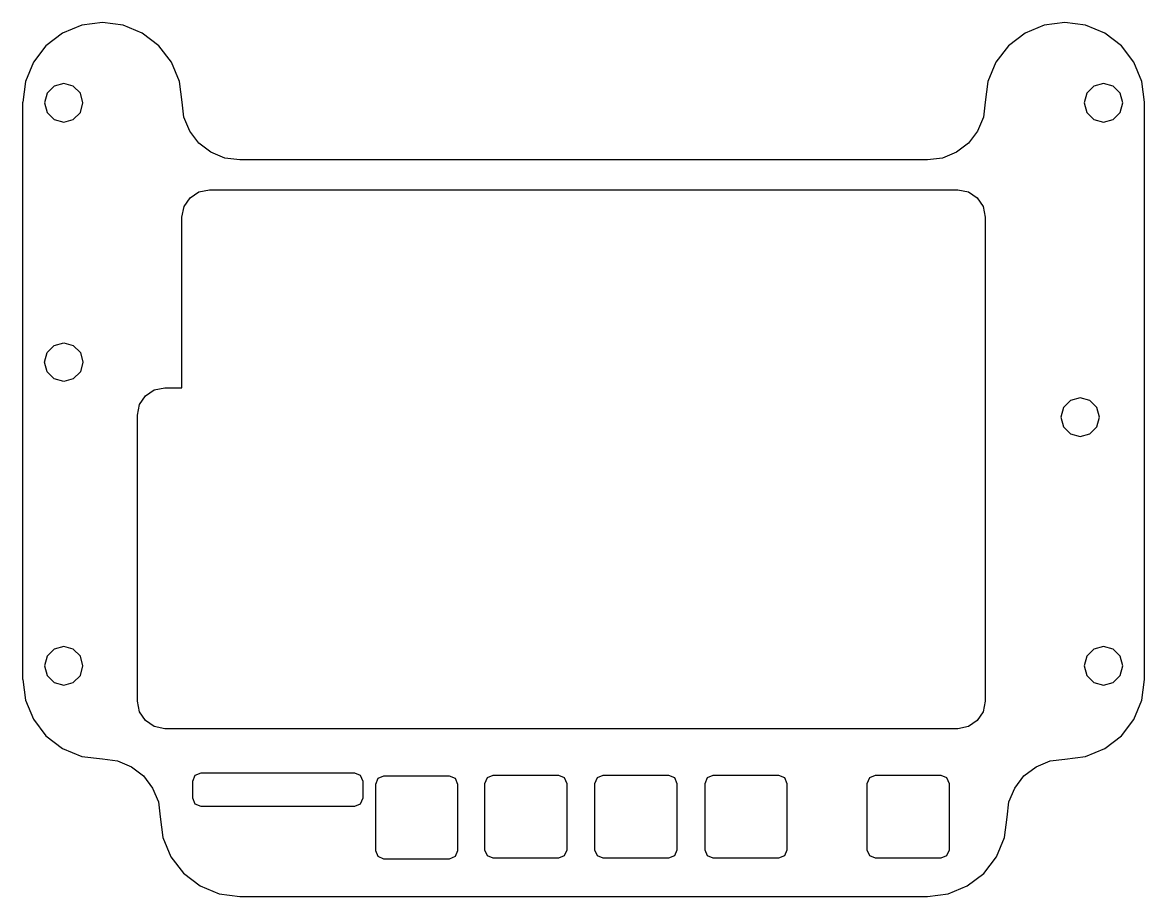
# Model space of a CAD drawing. Extents: x 0 to 104, y 0 to 81.
import ezdxf

# ---------------------------------------------------------------- set-up
doc = ezdxf.new("R2010")
doc.units = 0
doc.layers.get('0').update_dxf_attribs({"linetype": 'continuous'})

# ---------------------------------------------------------------- blocks, each defined once
blk = doc.blocks.new('SCALE')
at = {"color": 0}
for points in [[(0.17, 20.2), (0.41, 18.3), (1.15, 16.52), (2.31, 14.99), (3.85, 13.83), (5.62, 13.09), (7.52, 12.85), (8.91, 12.68), (10.2, 12.13), (11.31, 11.29), (12.15, 10.17), (12.7, 8.89), (12.87, 7.5), (13.11, 5.6), (13.85, 3.82), (15.01, 2.29), (16.55, 1.13), (18.32, 0.39), (20.22, 0.15), (25.11, 0.15), (29.99, 0.15), (34.87, 0.15), (39.76, 0.15), (44.64, 0.15), (49.52, 0.15), (54.41, 0.15), (59.29, 0.15), (64.18, 0.15), (69.06, 0.15), (73.94, 0.15), (78.83, 0.15), (83.71, 0.15), (83.71, 0.14), (85.62, 0.38), (87.39, 1.12), (88.92, 2.28), (90.08, 3.81), (90.82, 5.59), (91.06, 7.49), (91.23, 8.88), (91.78, 10.16), (92.62, 11.28), (93.74, 12.12), (95.03, 12.67), (96.41, 12.84), (98.32, 13.08), (100.09, 13.82), (101.62, 14.98), (102.78, 16.51), (103.52, 18.29), (103.76, 20.19), (103.76, 25.04), (103.76, 29.89), (103.76, 34.74), (103.76, 39.59), (103.76, 44.44), (103.76, 49.29), (103.76, 54.14), (103.76, 58.98), (103.76, 63.83), (103.76, 68.68), (103.76, 73.53), (103.52, 75.44), (102.77, 77.21), (101.62, 78.74), (100.08, 79.9), (98.31, 80.65), (96.41, 80.89), (94.5, 80.65), (92.73, 79.9), (91.19, 78.74), (90.04, 77.21), (89.29, 75.44), (89.05, 73.53), (88.88, 72.15), (88.33, 70.86), (87.49, 69.75), (86.38, 68.91), (85.09, 68.36), (83.71, 68.19), (78.83, 68.19), (73.94, 68.19), (69.06, 68.19), (64.18, 68.19), (59.29, 68.19), (54.41, 68.19), (49.52, 68.19), (44.64, 68.19), (39.76, 68.19), (34.87, 68.19), (29.99, 68.19), (25.11, 68.19), (20.22, 68.19), (18.84, 68.36), (17.55, 68.91), (16.44, 69.75), (15.6, 70.86), (15.05, 72.15), (14.88, 73.53), (14.64, 75.44), (13.89, 77.21), (12.74, 78.74), (11.2, 79.9), (9.43, 80.65), (7.53, 80.89), (5.62, 80.65), (3.85, 79.9), (2.31, 78.74), (1.16, 77.21), (0.41, 75.44), (0.17, 73.53), (0.14, 73.53), (0.14, 68.68), (0.14, 63.83), (0.14, 58.98), (0.14, 54.14), (0.14, 49.29), (0.14, 44.44), (0.14, 39.59), (0.14, 34.74), (0.14, 29.89), (0.14, 25.04), (0.14, 20.19)], [(3.95, 71.68), (4.84, 71.92), (5.49, 72.57), (5.73, 73.46), (5.49, 74.35), (4.84, 75), (3.95, 75.24), (3.06, 75), (2.41, 74.35), (2.17, 73.46), (2.41, 72.57), (3.06, 71.92)], [(99.97, 71.68), (100.86, 71.92), (101.51, 72.57), (101.75, 73.46), (101.51, 74.35), (100.86, 75), (99.97, 75.24), (99.08, 75), (98.43, 74.35), (98.19, 73.46), (98.43, 72.57), (99.08, 71.92)], [(13.3, 15.65), (12.31, 15.85), (11.51, 16.4), (10.96, 17.2), (10.76, 18.19), (10.76, 22.59), (10.76, 27), (10.76, 31.4), (10.76, 35.8), (10.76, 40.21), (10.76, 44.61), (10.96, 45.6), (11.51, 46.41), (12.31, 46.95), (13.3, 47.15), (14.87, 47.15), (14.87, 51.09), (14.87, 55.02), (14.87, 58.96), (14.87, 62.89), (15.07, 63.88), (15.62, 64.69), (16.42, 65.23), (17.41, 65.43), (22.35, 65.43), (27.28, 65.43), (32.22, 65.43), (37.15, 65.43), (42.09, 65.43), (47.03, 65.43), (51.96, 65.43), (56.9, 65.43), (61.83, 65.43), (66.77, 65.43), (71.7, 65.43), (76.64, 65.43), (81.57, 65.43), (86.51, 65.43), (87.5, 65.23), (88.31, 64.69), (88.85, 63.88), (89.05, 62.89), (89.05, 57.93), (89.05, 52.96), (89.05, 47.99), (89.05, 43.03), (89.05, 38.06), (89.05, 33.09), (89.05, 28.12), (89.05, 23.16), (89.05, 18.19), (88.85, 17.2), (88.31, 16.4), (87.5, 15.85), (86.51, 15.65), (81.63, 15.65), (76.75, 15.65), (71.87, 15.65), (66.99, 15.65), (62.11, 15.65), (57.23, 15.65), (52.35, 15.65), (47.47, 15.65), (42.58, 15.65), (37.7, 15.65), (32.82, 15.65), (27.94, 15.65), (23.06, 15.65), (18.18, 15.65)], [(13.3, 15.65), (12.31, 15.85), (11.51, 16.4), (10.96, 17.2), (10.76, 18.19), (10.76, 22.59), (10.76, 27), (10.76, 31.4), (10.76, 35.8), (10.76, 40.21), (10.76, 44.61), (10.96, 45.6), (11.51, 46.41), (12.31, 46.95), (13.3, 47.15), (14.87, 47.15), (14.87, 51.09), (14.87, 55.02), (14.87, 58.96), (14.87, 62.89), (15.07, 63.88), (15.62, 64.69), (16.42, 65.23), (17.41, 65.43), (22.35, 65.43), (27.28, 65.43), (32.22, 65.43), (37.15, 65.43), (42.09, 65.43), (47.03, 65.43), (51.96, 65.43), (56.9, 65.43), (61.83, 65.43), (66.77, 65.43), (71.7, 65.43), (76.64, 65.43), (81.57, 65.43), (86.51, 65.43), (87.5, 65.23), (88.31, 64.69), (88.85, 63.88), (89.05, 62.89), (89.05, 57.93), (89.05, 52.96), (89.05, 47.99), (89.05, 43.03), (89.05, 38.06), (89.05, 33.09), (89.05, 28.12), (89.05, 23.16), (89.05, 18.19), (88.85, 17.2), (88.31, 16.4), (87.5, 15.85), (86.51, 15.65), (81.63, 15.65), (76.75, 15.65), (71.87, 15.65), (66.99, 15.65), (62.11, 15.65), (57.23, 15.65), (52.35, 15.65), (47.47, 15.65), (42.58, 15.65), (37.7, 15.65), (32.82, 15.65), (27.94, 15.65), (23.06, 15.65), (18.18, 15.65)], [(3.95, 47.72), (3.06, 47.96), (2.41, 48.61), (2.17, 49.5), (2.41, 50.39), (3.06, 51.04), (3.95, 51.28), (4.84, 51.04), (5.49, 50.39), (5.73, 49.5), (5.49, 48.61), (4.84, 47.96)], [(97.81, 42.65), (98.7, 42.89), (99.35, 43.54), (99.59, 44.43), (99.35, 45.32), (98.7, 45.97), (97.81, 46.21), (96.92, 45.97), (96.27, 45.32), (96.03, 44.43), (96.27, 43.54), (96.92, 42.89)], [(3.95, 19.68), (4.84, 19.92), (5.49, 20.57), (5.73, 21.46), (5.49, 22.35), (4.84, 23), (3.95, 23.24), (3.06, 23), (2.41, 22.35), (2.17, 21.46), (2.41, 20.57), (3.06, 19.92)], [(99.97, 19.68), (100.86, 19.92), (101.51, 20.57), (101.75, 21.46), (101.51, 22.35), (100.86, 23), (99.97, 23.24), (99.08, 23), (98.43, 22.35), (98.19, 21.46), (98.43, 20.57), (99.08, 19.92)], [(30.84, 8.49), (31.37, 8.72), (31.6, 9.25), (31.6, 10.78), (31.37, 11.32), (30.84, 11.54), (26.09, 11.54), (21.35, 11.54), (16.6, 11.54), (16.07, 11.32), (15.84, 10.78), (15.84, 9.25), (16.07, 8.72), (16.6, 8.49), (21.35, 8.49), (26.09, 8.49)], [(39.59, 3.64), (40.12, 3.87), (40.35, 4.4), (40.35, 7.45), (40.35, 10.5), (40.12, 11.04), (39.59, 11.26), (36.54, 11.26), (33.49, 11.26), (32.96, 11.04), (32.73, 10.5), (32.73, 7.45), (32.73, 4.4), (32.96, 3.87), (33.49, 3.64), (36.54, 3.64)], [(49.68, 3.71), (50.21, 3.94), (50.44, 4.47), (50.44, 7.52), (50.44, 10.57), (50.21, 11.11), (49.68, 11.33), (46.63, 11.33), (43.58, 11.33), (43.05, 11.11), (42.82, 10.57), (42.82, 7.52), (42.82, 4.47), (43.05, 3.94), (43.58, 3.71), (46.63, 3.71)], [(59.84, 3.71), (60.37, 3.94), (60.6, 4.47), (60.6, 7.52), (60.6, 10.57), (60.37, 11.11), (59.84, 11.33), (56.79, 11.33), (53.74, 11.33), (53.21, 11.11), (52.98, 10.57), (52.98, 7.52), (52.98, 4.47), (53.21, 3.94), (53.74, 3.71), (56.79, 3.71)], [(70, 3.71), (70.53, 3.94), (70.76, 4.47), (70.76, 7.52), (70.76, 10.57), (70.53, 11.11), (70, 11.33), (66.95, 11.33), (63.9, 11.33), (63.37, 11.11), (63.14, 10.57), (63.14, 7.52), (63.14, 4.47), (63.37, 3.94), (63.9, 3.71), (66.95, 3.71)], [(84.98, 3.71), (85.51, 3.94), (85.74, 4.47), (85.74, 7.52), (85.74, 10.57), (85.51, 11.11), (84.98, 11.33), (81.93, 11.33), (78.88, 11.33), (78.35, 11.11), (78.12, 10.57), (78.12, 7.52), (78.12, 4.47), (78.35, 3.94), (78.88, 3.71), (81.93, 3.71)]]:
    blk.add_lwpolyline(points, close=True, dxfattribs=at)

msp = doc.modelspace()

# ---------------------------------------------------------------- block references
msp.add_blockref('SCALE', (0, 0))

doc.saveas('drawing.dxf')
